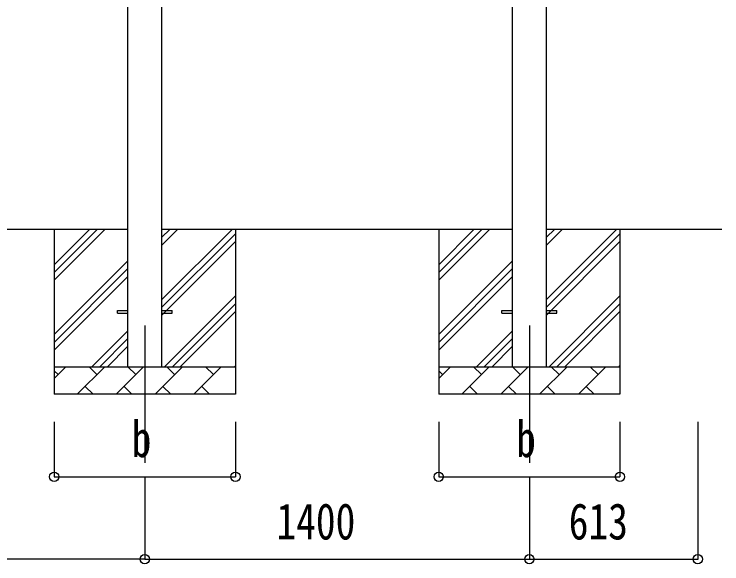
# Model space of a CAD drawing. Units: millimetres, scale not verified. Extents: x -16820 to 16820, y -11880 to 11880.
# Drawn here: x -707 to 1870, y -6301 to -4301 of the extents above; entities that cross this region are included whole.
import ezdxf
from ezdxf.enums import TextEntityAlignment as Align

# ---------------------------------------------------------------- set-up
doc = ezdxf.new("R2010")
doc.units = ezdxf.units.MM
doc.header["$LTSCALE"] = 50
for name, color, linetype in [('0-3_YKK_12', 2, 'Continuous'), ('0-4_YKK_13', 4, 'Continuous'), ('0-5_YKK_A1', 4, 'Continuous'), ('0-6_YKK_D', 6, 'Continuous')]:
    doc.layers.add(name, color=color, linetype=linetype)
doc.styles.add('ＭＳ ゴシック', font='')
doc.styles.get('ＭＳ ゴシック').set_extended_font_data('MS Gothic')

msp = doc.modelspace()

# ---------------------------------------------------------------- linework, layer by layer
at = {"layer": '0-3_YKK_12'}
for p, q in [((-230.96, -5433.85), (-230.96, -5933.85)), ((1169.04, -5433.85), (1169.04, -5933.85))]:
    msp.add_line(p, q, dxfattribs=at)
at = {"layer": '0-4_YKK_13'}
for p, q in [((-330.96, -5379.35), (-293.46, -5379.35)), ((-330.96, -5388.35), (-330.96, -5379.35)), ((-168.46, -5379.35), (-130.96, -5379.35)), ((-130.96, -5388.35), (-130.96, -5379.35)), ((1069.04, -5379.35), (1106.54, -5379.35)), ((1069.04, -5388.35), (1069.04, -5379.35)), ((1231.54, -5379.35), (1269.04, -5379.35)), ((1269.04, -5388.35), (1269.04, -5379.35)), ((-330.96, -5388.35), (-293.46, -5388.35)), ((-168.46, -5388.35), (-130.96, -5388.35)), ((1069.04, -5388.35), (1106.54, -5388.35)), ((1231.54, -5388.35), (1269.04, -5388.35))]:
    msp.add_line(p, q, dxfattribs=at)
at = {"layer": '0-5_YKK_A1'}
for p, q in [((1106.54, -2646.35), (1106.54, -5583.85)), ((1231.54, -5583.85), (1231.54, -2646.35)), ((-293.46, -2693.01), (-293.46, -5583.85)), ((-168.46, -5583.85), (-168.46, -2693.01)), ((-293.46, -5083.85), (-1568.46, -5083.85)), ((-560.96, -5083.85), (-560.96, -5683.85)), ((-560.96, -5268.9), (-375.91, -5083.85)), ((-560.96, -5240.61), (-404.19, -5083.85)), ((-560.96, -5212.33), (-432.48, -5083.85)), ((1106.54, -5083.85), (-168.46, -5083.85)), ((-168.46, -5338.95), (86.64, -5083.85)), ((-168.46, -5140.96), (-111.35, -5083.85)), ((-168.46, -5112.67), (-139.64, -5083.85)), ((-168.46, -5367.23), (99.04, -5099.73)), ((99.04, -5083.85), (99.04, -5683.85)), ((839.04, -5083.85), (839.04, -5683.85)), ((839.04, -5268.9), (1024.09, -5083.85)), ((839.04, -5240.61), (995.81, -5083.85)), ((839.04, -5212.33), (967.52, -5083.85)), ((1869.92, -5083.85), (1231.54, -5083.85)), ((1231.54, -5338.95), (1486.64, -5083.85)), ((1231.54, -5140.96), (1288.65, -5083.85)), ((1231.54, -5112.67), (1260.36, -5083.85)), ((1231.54, -5367.23), (1499.04, -5099.73)), ((1499.04, -5083.85), (1499.04, -5683.85)), ((-168.46, -5395.51), (99.04, -5128.01)), ((1231.54, -5395.51), (1499.04, -5128.01)), ((-560.96, -5466.89), (-293.46, -5199.39)), ((839.04, -5466.89), (1106.54, -5199.39)), ((-560.96, -5495.17), (-293.46, -5227.67)), ((839.04, -5495.17), (1106.54, -5227.67)), ((-560.96, -5523.46), (-293.46, -5255.96)), ((839.04, -5523.46), (1106.54, -5255.96)), ((-158.8, -5583.85), (99.04, -5326)), ((1241.2, -5583.85), (1499.04, -5326)), ((-130.52, -5583.85), (99.04, -5354.29)), ((1269.48, -5583.85), (1499.04, -5354.29)), ((-102.24, -5583.85), (99.04, -5382.57)), ((1297.76, -5583.85), (1499.04, -5382.57)), ((-423.36, -5583.85), (-293.46, -5453.95)), ((976.64, -5583.85), (1106.54, -5453.95)), ((-395.08, -5583.85), (-293.46, -5482.23)), ((1004.92, -5583.85), (1106.54, -5482.23)), ((-366.79, -5583.85), (-293.46, -5510.51)), ((1033.21, -5583.85), (1106.54, -5510.51)), ((-560.96, -5583.85), (99.04, -5583.85)), ((-560.96, -5626.74), (-518.07, -5583.85)), ((-476.65, -5683.85), (-376.65, -5583.85)), ((-405.2, -5612.4), (-433.75, -5583.85)), ((-335.23, -5683.85), (-235.23, -5583.85)), ((-263.78, -5612.4), (-292.33, -5583.85)), ((-193.8, -5683.85), (-93.8, -5583.85)), ((-122.36, -5612.4), (-150.91, -5583.85)), ((-52.38, -5683.85), (47.62, -5583.85)), ((19.06, -5612.4), (-9.49, -5583.85)), ((95.75, -5583.85), (99.04, -5580.56)), ((839.04, -5583.85), (1499.04, -5583.85)), ((839.04, -5626.74), (881.93, -5583.85)), ((923.35, -5683.85), (1023.35, -5583.85)), ((994.8, -5612.4), (966.25, -5583.85)), ((1064.77, -5683.85), (1164.77, -5583.85)), ((1136.22, -5612.4), (1107.67, -5583.85)), ((1206.2, -5683.85), (1306.2, -5583.85)), ((1277.64, -5612.4), (1249.09, -5583.85)), ((1347.62, -5683.85), (1447.62, -5583.85)), ((1419.06, -5612.4), (1390.51, -5583.85)), ((1495.75, -5583.85), (1499.04, -5580.56)), ((-546.62, -5612.4), (-560.96, -5598.06)), ((853.38, -5612.4), (839.04, -5598.06)), ((-448.09, -5655.29), (-419.54, -5683.85)), ((-306.67, -5655.29), (-278.12, -5683.85)), ((-165.25, -5655.29), (-136.7, -5683.85)), ((-23.83, -5655.29), (4.72, -5683.85)), ((951.91, -5655.29), (980.46, -5683.85)), ((1093.33, -5655.29), (1121.88, -5683.85)), ((1234.75, -5655.29), (1263.3, -5683.85)), ((1376.17, -5655.29), (1404.72, -5683.85)), ((99.04, -5683.85), (-560.96, -5683.85)), ((1499.04, -5683.85), (839.04, -5683.85))]:
    msp.add_line(p, q, dxfattribs=at)
at = {"layer": '0-6_YKK_D'}
for p, q in [((-560.96, -5783.85), (-560.96, -5984.85)), ((99.04, -5783.85), (99.04, -5984.85)), ((839.04, -5783.85), (839.04, -5984.85)), ((1499.04, -5783.85), (1499.04, -5984.85)), ((1782.22, -5783.85), (1782.22, -6284.85)), ((-560.96, -5983.85), (99.04, -5983.85)), ((-230.96, -5984.85), (-230.96, -6284.85)), ((-230.96, -5984.85), (-230.96, -6284.85)), ((839.04, -5983.85), (1499.04, -5983.85)), ((1169.04, -5984.85), (1169.04, -6284.85)), ((1169.04, -5984.85), (1169.04, -6284.85)), ((-230.96, -6283.85), (-1630.96, -6283.85)), ((-230.96, -6283.85), (1169.04, -6283.85)), ((1169.04, -6283.85), (1782.22, -6283.85))]:
    msp.add_line(p, q, dxfattribs=at)
for centre in [(-560.96, -5983.85), (99.04, -5983.85), (839.04, -5983.85), (1499.04, -5983.85), (-230.96, -6283.85), (-230.96, -6283.85), (1169.04, -6283.85), (1169.04, -6283.85), (1782.22, -6283.85)]:
    msp.add_circle(centre, 17, dxfattribs=at)

# ---------------------------------------------------------------- texts
at = {"layer": '0-6_YKK_D', "style": 'ＭＳ ゴシック', "width": 0.8}
for s, p in [('b', (-278.96, -5951.85)), ('b', (1121.04, -5951.85)), ('1400', (248.24, -6251.85)), ('613', (1312.43, -6251.85))]:
    msp.add_text(s, height=132, dxfattribs=at).set_placement(p, align=Align.BOTTOM_LEFT)

doc.saveas('drawing.dxf')
